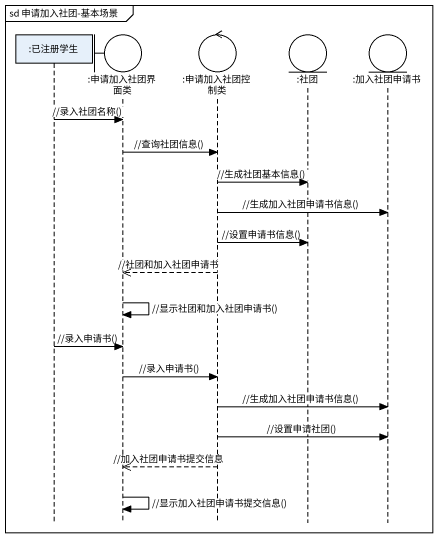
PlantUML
@startuml
mainframe sd 申请加入社团-基本场景
hide footbox
participant ":已注册学生" as 已注册学生
boundary ":申请加入社团界面类" as 申请加入社团界面类
control ":申请加入社团控制类" as 申请加入社团控制类
entity ":社团" as 社团
entity ":加入社团申请书" as 加入社团申请书

已注册学生 -> 申请加入社团界面类 : //录入社团名称()
申请加入社团界面类 -> 申请加入社团控制类 : //查询社团信息()
申请加入社团控制类 -> 社团 : //生成社团基本信息()
申请加入社团控制类 -> 加入社团申请书 : //生成加入社团申请书信息()
申请加入社团控制类 -> 社团 : //设置申请书信息()
申请加入社团控制类 -->> 申请加入社团界面类 : //社团和加入社团申请书
申请加入社团界面类 -> 申请加入社团界面类 : //显示社团和加入社团申请书()
已注册学生 -> 申请加入社团界面类 : //录入申请书()
申请加入社团界面类 -> 申请加入社团控制类 : //录入申请书()
申请加入社团控制类 -> 加入社团申请书 : //生成加入社团申请书信息()
申请加入社团控制类 -> 加入社团申请书 : //设置申请社团()
申请加入社团控制类 -->> 申请加入社团界面类 : //加入社团申请书提交信息
申请加入社团界面类 -> 申请加入社团界面类 : //显示加入社团申请书提交信息()
@enduml
